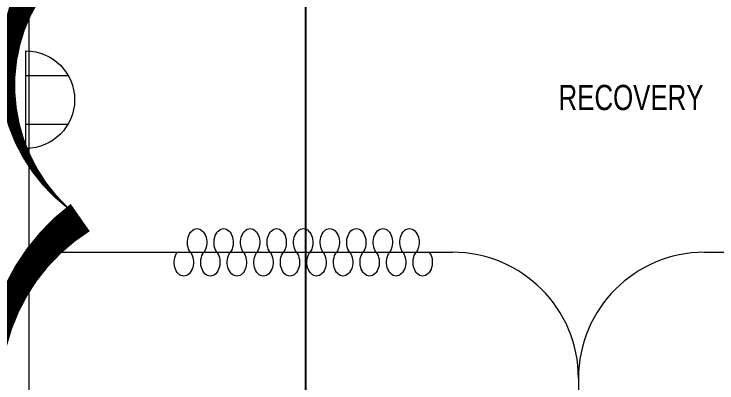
# Model space of a CAD drawing. Header units: metres. Extents: x 75097 to 220695, y -1557923 to -1361206.
# Drawn here: x 143205 to 145995, y -1409046 to -1407582 of the extents above; entities that cross this region are included whole.
import ezdxf

# ---------------------------------------------------------------- set-up
doc = ezdxf.new("R2010")
doc.units = ezdxf.units.M
doc.layers.get('0').update_dxf_attribs({"lineweight": 0})
for name, color, linetype, lineweight in [('A-100 - Copy$0$72_EGR_BASE_TEXT', 8, 'Continuous', 0), ('A-100 - Copy$0$Medical Equipment and Furniture', 8, 'Continuous', 0), ('A-100 - Copy$0$Walls', 8, 'Continuous', 0)]:
    doc.layers.add(name, color=color, linetype=linetype, lineweight=lineweight)
doc.layers.add('A-100 - Copy$0$axes', color=8, linetype='Continuous')
doc.layers.add('PD-VENT', color=8, linetype='Continuous')
doc.layers.add('E-POWR', color=7, linetype='Continuous', lineweight=9, true_color=0x4e7e3e)
doc.layers.add('REV 01', color=7, linetype='Continuous', lineweight=0, true_color=0xe41b4d)
doc.styles.add('A-100 - Copy$0$X3G_ENTITY_2587EA', font='swisscl.ttf', dxfattribs={"height": 200})

# ---------------------------------------------------------------- blocks, each defined once
blk = doc.blocks.new('WALL OUTLET')
at = {"layer": 'E-POWR', "extrusion": (9.94399e-05, 4.90741e-07, 1)}
blk.add_line((-193.4, 0, 0), (193.4, 0, 0), dxfattribs=at)
blk.add_line((-193.4, 0, 0), (193.4, 0, 0), dxfattribs=at)
at = {"layer": 'E-POWR', "extrusion": (9.94399e-05, 4.90741e-07, 1), "elevation": 0}
for points in [[(-96.7, 0), (-96.7, 167.5)], [(96.7, 0), (96.7, 167.5)]]:
    blk.add_lwpolyline(points, dxfattribs=at)
at = {"layer": 'E-POWR', "extrusion": (9.94399e-05, 4.90741e-07, 1)}
blk.add_arc((0, 0, 0), 193.4, 359.9963, 179.9963, dxfattribs=at)
blk = doc.blocks.new('A-100 - Copy$0$CURTAIN')
for centre, start, end in [((-0.3386, 0.0395), 313.5684, 226.4316), ((-0.1881, 0.0395), 313.5684, 226.4316), ((-0.0376, 0.0395), 313.5684, 226.4316), ((0.1129, 0.0395), 313.5684, 226.4316), ((0.2633, 0.0395), 313.5684, 226.4316), ((0.4138, 0.0395), 313.5684, 226.4316), ((0.5643, 0.0395), 313.5684, 226.4316), ((0.7148, 0.0395), 313.5684, 226.4316), ((0.8653, 0.0395), 313.5684, 226.4316), ((0.0376, -0.0395), 133.5684, 46.4316), ((0.1881, -0.0395), 133.5684, 46.4316), ((0.3386, -0.0395), 133.5684, 46.4316), ((0.4891, -0.0395), 133.5684, 46.4316), ((0.6396, -0.0395), 133.5684, 46.4316), ((0.79, -0.0395), 133.5684, 46.4316), ((0.9405, -0.0395), 133.5684, 46.4316), ((-0.4138, -0.0395), 133.5684, 46.4316), ((-0.2633, -0.0395), 133.5684, 46.4316), ((-0.1129, -0.0395), 133.5684, 46.4316)]:
    blk.add_arc(centre, 0.0546, start, end)
blk = doc.blocks.new('A-100 - Copy')
at = {"layer": 'A-100 - Copy$0$axes'}
blk.add_line((144363.7, -1477297.4, 0), (144363.7, -1387547.7, 0), dxfattribs=at)
at = {"layer": 'A-100 - Copy$0$Medical Equipment and Furniture'}
for p, q in [((143263.3, -1408527.7, -2.4), (144945.1, -1408527.7, -2.4)), ((145945.1, -1408527.7, -2.4), (147126.9, -1408527.7, -2.4)), ((145445.1, -1409027.7, -2.4), (145445.1, -1411527.7, -2.4))]:
    blk.add_line(p, q, dxfattribs=at)
for centre, start, end in [((144945.1, -1409027.7, -2.4), 0, 90), ((145945.1, -1409027.7, -2.4), 90, 180)]:
    blk.add_arc(centre, 500, start, end, dxfattribs=at)
at = {"layer": 'A-100 - Copy$0$Walls'}
blk.add_line((143263.3, -1407230.6, 0), (143263.3, -1411527.7, 0), dxfattribs=at)
at = {"layer": 'A-100 - Copy$0$Medical Equipment and Furniture', "extrusion": (-6.38299e-11, 1.26698e-09, -1), "xscale": 699.9999999767327, "yscale": 1000, "zscale": 1000, "rotation": 359.9859298881509}
blk.add_blockref('A-100 - Copy$0$CURTAIN', (-144537.2, -1408527.7, 2.4), dxfattribs=at)
at = {"layer": 'A-100 - Copy$0$72_EGR_BASE_TEXT', "insert": (145653.7, -1407862.7), "char_height": 100, "attachment_point": 2, "style": 'A-100 - Copy$0$X3G_ENTITY_2587EA'}
blk.add_mtext('RECOVERY', dxfattribs=at)

msp = doc.modelspace()

# ---------------------------------------------------------------- block references
at = {"layer": 'PD-VENT', "color": 85, "xscale": -1, "rotation": 269.9816343017128}
msp.add_blockref('WALL OUTLET', (143252.2, -1407921.6, 0), dxfattribs=at)

# ---------------------------------------------------------------- next in the draw order: block references
msp.add_blockref('A-100 - Copy', (0, 0))

# ---------------------------------------------------------------- next in the draw order: linework, layer by layer
at = {"layer": 'REV 01', "color": 3, "elevation": 0}
msp.add_lwpolyline([(155996, -1411752.3, 0, 132.5, -0.520567), (154671.1, -1411752.4, 0, 132.5, -0.520567), (153346.2, -1411752.5, 0, 132.5, -0.520567), (152021.3, -1411752.6, 0, 132.5, -0.520567), (150696.4, -1411752.7, 0, 132.5, -0.520567), (149371.5, -1411752.8, 0, 132.5, -0.520567), (148046.5, -1411753, 0, 132.5, -0.520567), (146721.6, -1411753.1, 0, 132.5, -0.520567), (145396.7, -1411753.2, 0, 132.5, -0.520567), (144071.8, -1411753.3, 0, 132.5, -0.520567), (143462.3, -1411039.4, 0, 132.5, -0.520567), (143465, -1409714.5, 0, 132.5, -0.520567), (143467.8, -1408389.6, 0, 132.5, -0.520567), (143470.1, -1407270.4, 0, 132.5, -0.520567), (144795.1, -1407270.3, 0, 132.5, -0.520567), (146120, -1407270.1, 0, 132.5, -0.520567), (147444.9, -1407270, 0, 132.5, -0.520567), (148769.8, -1407269.9, 0, 132.5, -0.520567), (150094.7, -1407269.8, 0, 132.5, -0.520567), (151419.6, -1407269.7, 0, 132.5, -0.520567), (152744.6, -1407269.6, 0, 132.5, -0.520567), (154069.5, -1407269.5, 0, 132.5, -0.520567), (155394.4, -1407269.3, 0, 132.5, -0.520567)], format="xyseb", dxfattribs=at)

doc.saveas('drawing.dxf')
